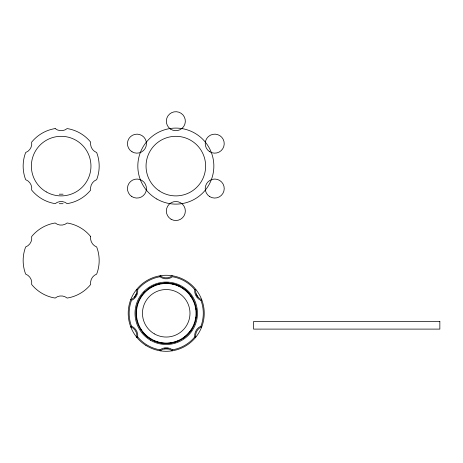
<?xml version="1.0" encoding="UTF-8"?>
<svg xmlns="http://www.w3.org/2000/svg" width="463" height="463" viewBox="0 0 463 463"><rect width="100%" height="100%" fill="white"/><g stroke="black" fill="none" stroke-linecap="round" stroke-linejoin="round"><path stroke-width="0.69" d="M159.966 276.758A10.452 10.452 0 0 0 172.491 276.758A37.063 37.063 0 0 1 194.738 289.601A10.452 10.452 0 0 0 200.994 300.441A37.063 37.063 0 0 1 200.994 326.131A10.452 10.452 0 0 0 194.738 336.971A37.063 37.063 0 0 1 172.491 349.82A10.452 10.452 0 0 0 159.966 349.82A37.063 37.063 0 0 1 137.719 336.977A10.452 10.452 0 0 0 131.463 326.131A37.063 37.063 0 0 1 131.463 300.441A10.452 10.452 0 0 0 137.719 289.601A37.063 37.063 0 0 1 159.966 276.758L160.198 275.85M172.479 349.86L172.294 350.589M136.348 293.866L134.467 297.119M140.52 297.315L140.711 297.003M130.792 326.785L131.463 326.131M201.642 299.816L200.994 300.441M194.738 289.601L195.635 289.346M137.719 336.971L136.869 337.214M164.336 348.876L168.121 348.876M59.27 194.194L63.061 194.194M59.27 203.697L63.061 203.697M136.822 289.346L137.719 289.601M195.629 337.226L194.778 336.989M200.994 326.131L201.665 326.785M197.99 297.119L196.115 293.878M160.198 350.717L159.978 349.86M172.23 275.751A9.503 9.503 0 0 1 160.227 275.751M136.724 289.317A9.503 9.503 0 0 1 130.716 299.717M130.716 326.855A9.503 9.503 0 0 1 136.724 337.255M160.227 350.827A9.503 9.503 0 0 1 172.23 350.827M195.733 337.255A9.503 9.503 0 0 1 201.741 326.855M201.741 299.717A9.503 9.503 0 0 1 195.733 289.317M141.418 295.816A30.425 30.425 0 0 1 141.637 295.51M143.264 293.478A30.425 30.425 0 0 1 145.324 291.331M148.484 288.738A30.425 30.425 0 0 1 150.029 287.702M151.957 286.585A30.425 30.425 0 0 1 161.425 283.425M163.636 283.159A30.425 30.425 0 0 1 168.752 283.159M170.963 283.431A30.425 30.425 0 0 1 180.425 286.591M182.358 287.702A30.425 30.425 0 0 1 183.904 288.738M185.663 290.104A30.425 30.425 0 0 1 187.324 291.592M188.875 293.201A30.425 30.425 0 0 1 189.118 293.478M190.744 295.516A30.425 30.425 0 0 1 190.964 295.816M196.034 317.213A30.066 30.066 0 0 1 195.89 318.185M194.697 322.948A30.066 30.066 0 0 1 194.362 323.874M191.757 329.164A30.066 30.066 0 0 1 182.931 338.285M178.637 340.67A30.066 30.066 0 0 1 168.196 343.286M164.261 343.286A30.066 30.066 0 0 1 153.82 340.67M149.526 338.285A30.066 30.066 0 0 1 142.986 332.365M141.232 329.992A30.066 30.066 0 0 1 140.694 329.164M166.229 283.223A30.066 30.066 0 0 1 168.196 283.287M171.125 283.628A30.066 30.066 0 0 1 175.894 284.82M178.637 285.902A30.066 30.066 0 0 1 180.402 286.776M183.742 288.848A30.066 30.066 0 0 1 192.261 298.259M195.89 308.393A30.066 30.066 0 0 1 196.034 309.365M439.85 321.501L253.579 321.501L253.579 329.106L439.85 329.106L439.85 321.501M145.903 345.41A38.012 38.012 0 0 0 204.212 314.828A38.012 38.012 0 0 0 148.571 279.623A38.012 38.012 0 0 0 145.903 345.41M151.332 339.09A29.794 29.794 0 0 0 196.023 313.289A29.794 29.794 0 0 0 151.332 287.482A29.794 29.794 0 0 0 151.332 339.09M150.62 340.322A31.218 31.218 0 0 0 197.446 313.289A31.218 31.218 0 0 0 150.62 286.25A31.218 31.218 0 0 0 150.62 340.322M151.094 339.501A30.269 30.269 0 0 0 196.497 313.289A30.269 30.269 0 0 0 151.094 287.072A30.269 30.269 0 0 0 151.094 339.501M90.673 236.558A9.503 9.503 0 0 0 96.674 246.958A38.012 38.012 0 0 1 96.674 274.096A9.503 9.503 0 0 0 90.673 284.49A38.012 38.012 0 0 1 67.17 298.062A9.503 9.503 0 0 0 55.161 298.062A38.012 38.012 0 0 1 31.658 284.49A9.503 9.503 0 0 0 25.656 274.096A38.012 38.012 0 0 1 25.656 246.958A9.503 9.503 0 0 0 31.658 236.558A38.012 38.012 0 0 1 55.161 222.987A9.503 9.503 0 0 0 67.17 222.987A38.012 38.012 0 0 1 90.673 236.558M55.161 128.569A9.503 9.503 0 0 0 67.17 128.569A38.012 38.012 0 0 1 90.673 142.141A9.503 9.503 0 0 0 96.674 152.535A38.012 38.012 0 0 1 96.674 179.673A9.503 9.503 0 0 0 90.673 190.073A38.012 38.012 0 0 1 67.17 203.645A9.503 9.503 0 0 0 55.161 203.645A38.012 38.012 0 0 1 31.658 190.073A9.503 9.503 0 0 0 25.656 179.673A38.012 38.012 0 0 1 25.656 152.535A9.503 9.503 0 0 0 31.658 142.141A38.012 38.012 0 0 1 55.161 128.569M46.265 191.908A29.794 29.794 0 0 0 90.956 166.107A29.794 29.794 0 0 0 46.265 140.306A29.794 29.794 0 0 0 46.265 191.908M131.81 196.555A9.503 9.503 0 0 0 146.441 189.008A9.503 9.503 0 0 0 132.597 180.113A9.503 9.503 0 0 0 131.81 196.555M132.007 151.771A9.503 9.503 0 0 0 146.453 143.883A9.503 9.503 0 0 0 132.395 135.312A9.503 9.503 0 0 0 132.007 151.771M170.511 129.073A9.503 9.503 0 0 0 185.316 121.879A9.503 9.503 0 0 0 171.686 112.654A9.503 9.503 0 0 0 170.511 129.073M209.589 151.65A9.503 9.503 0 0 0 224.219 144.109A9.503 9.503 0 0 0 210.37 135.208A9.503 9.503 0 0 0 209.589 151.65M209.78 196.671A9.503 9.503 0 0 0 224.231 188.782A9.503 9.503 0 0 0 210.173 180.217A9.503 9.503 0 0 0 209.78 196.671M171.09 219.242A9.503 9.503 0 0 0 185.345 211.012A9.503 9.503 0 0 0 171.09 202.782A9.503 9.503 0 0 0 171.09 219.242M159.139 190.779A29.794 29.794 0 0 0 205.555 168.231A29.794 29.794 0 0 0 162.82 139.305A29.794 29.794 0 0 0 159.139 190.779M156.83 199.026A38.012 38.012 0 0 0 213.854 166.107A38.012 38.012 0 0 0 156.83 133.188A38.012 38.012 0 0 0 156.83 199.026M154.347 333.864A23.758 23.758 0 0 0 189.986 313.289A23.758 23.758 0 0 0 154.347 292.714A23.758 23.758 0 0 0 154.347 333.864"/></g></svg>
